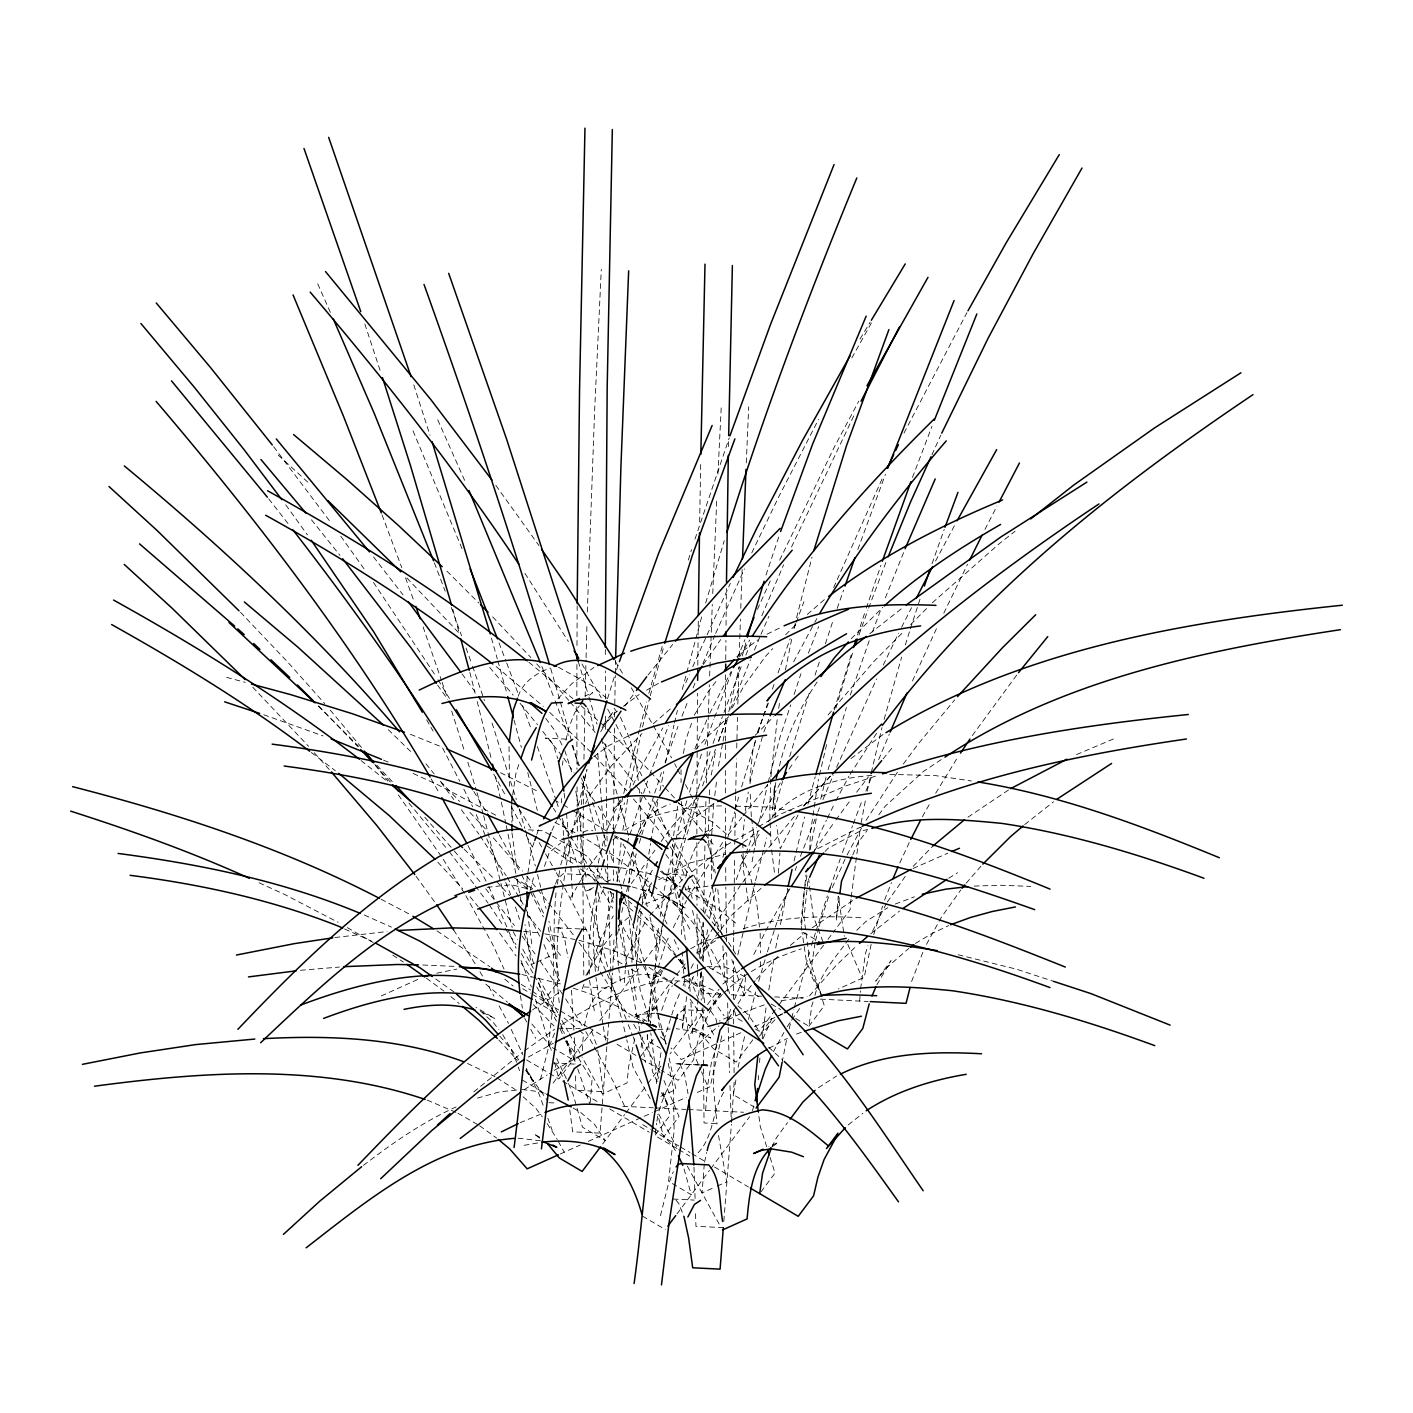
<?xml version="1.0" encoding="UTF-8"?>
<svg xmlns="http://www.w3.org/2000/svg" width="1413" height="1413" viewBox="0 0 1413 1413"><rect width="100%" height="100%" fill="white"/><g stroke="black" fill="none" stroke-linecap="round" stroke-linejoin="round"><path stroke-width="0.75" stroke-dasharray="5 3.75" d="M582.915 882.595L583.816 976.365M582.915 880.405L582.933 865.021M582.933 862.813L583.322 806.24M702.95 1007.61L704.045 1122.964L718.775 1123.688M702.968 998.814L703.073 972.586M576.857 695.761L576.928 662.98M576.981 645.494L577.175 605.912M613.507 839.993L613.454 863.361L609.392 850.767M613.525 829.378L614.443 727.942M696.874 833.953L696.98 794.601M696.98 792.41L697.157 750.745M733.488 999.344L733.559 961.14M708.09 838.527L709.715 787.518M697.157 748.537L697.527 693.377M733.577 950.507L733.683 937.578M733.7 935.424L734.566 857.391M583.339 804.085L583.693 776.196M703.179 961.758L703.568 922.848M725.628 674.796L725.328 761.89M725.752 659.747L725.911 640.389M726.035 625.341L726.406 588.603M697.81 665.187L698.11 637.086M698.128 634.914L698.322 617.622M614.584 717.045L614.708 708.337M583.958 759.152L584.911 707.595M681.472 934.541L682.991 896.884M703.727 912.197L704.946 843.596M728.454 446.614L728.56 440.026M699.647 521.998L700.724 460.885M614.779 703.957L615.326 675.485M615.361 673.294L615.609 660.154M734.742 844.32L735.343 811.486M735.396 809.296L735.643 796.155M735.678 793.965L736.473 758.905M585.141 696.786L586.006 659.924M705.175 832.787L705.935 800.27M736.721 747.936L737.498 717.274M586.077 657.734L586.996 622.868M706.394 782.837L707.33 747.972M737.851 704.151L738.893 666.989M587.296 611.988L594.643 410.229L601.284 269.477M707.401 745.799L708.355 715.243M708.425 713.053L709.326 684.687M739.246 656.127L740.412 619.194M740.765 608.332L742.143 569.563M770.809 779.005L769.732 812.881L771.056 845.663M709.644 675.979L712.293 604.358M655.261 970.448L654.59 987.881L659.164 1025.326L666.124 1043.712M655.349 968.258L656.356 942.1L658.935 924.967M809.72 850.237L810.391 832.805L812.652 817.809M712.735 593.584L716.833 498.083M582.28 1050.654L583.392 1034.122M746.276 462.863L748.696 406.82M509.033 746.594L509.545 786.246M628.626 891.373L628.944 884.785M629.05 882.595L629.809 867.229L632.388 852.021M717.928 474.061L721.319 405.478M647.578 1034.281L647.242 1040.516L660.525 1048.34M648.267 1021.776L652.011 984.084L663.227 923.06M801.613 924.967L804.633 887.364M758.233 1079.832L758.569 1075.487M759.558 1062.435L759.876 1058.09M555.998 892.733L554.249 915.182L554.055 947.823L559.371 980.728M590.228 1102.67L591.994 1080.221L577.599 1056.659M606.813 1046.75L600.048 1133.138L572.671 1131.795L569.792 1109.947M606.972 1044.613L612.571 973.168M612.747 970.996L614.072 936.678M624.316 982.547L625.288 970.307M625.447 968.258L626.242 958.067L621.031 919.863M705.617 1110.388L707.542 1085.89L711.34 1063.088L717.15 1044.702M723.827 1221.221L731.422 1124.306M731.581 1122.134L734.212 1081.157M745.534 977.037L744.103 995.406L731.775 959.551M778.351 873.252L779.958 852.834M859.652 1001.075L860.446 990.884M860.605 988.835L865.374 953.793L867.953 945.615M850.997 899.269L850.043 909.831L833.14 932.439M851.174 897.149L860.393 827.347M617.251 881.836L618.647 866.646M618.841 864.473L621.049 842.89M742.69 838.633L744.439 819.505M745.234 811.009L748.307 792.075M770.88 776.885L777.503 716.762M581.308 804.633L583.251 784.038L586.66 769.767M596.745 880.493L598.476 861.965L604.835 835.454M703.073 922.088L700.565 948.847L700.883 959.197M749.808 781.477L752.511 752.652L755.443 740.43M562.533 765.139L562.957 760.901M648.143 1020.257L651.234 990.107L657.557 969.671M804.174 891.568L800.835 923.872L801.789 930.302M804.386 889.413L807.176 874.665M649.945 1026.597L653.83 990.566L662.644 970.59M807.865 881.253L803.979 917.284L807.83 946.445M548.527 1045.337L554.108 994.787L553.348 952.238L547.626 924.614M668.561 1181.339L674.125 1130.771L673.383 1088.222L667.66 1060.615M804.862 885.262L806.046 874.771M775.772 782.537L772.575 809.72L774.501 785.239L775.189 816.891M641.149 911.42L636.062 972.091L630.375 968.735M642.209 902.872L647.419 862.407M762.225 1038.873L766.411 1004.696M713.671 804.227L710.916 846.97L711.763 881.518M714.748 795.749L716.868 778.828M700.848 973.062L696.008 1019.126L669.992 1053.921M656.321 1083.559L661.037 1052.243M686.683 996.66L682.285 1029.918L684.21 1005.438L690.268 1045.602L700.636 1069.782M839.34 897.75L836.319 920.622L838.245 896.142L844.303 936.289M673.577 835.737L677.639 806.258M584.523 1026.103C586.943 1010.719 592.789 993.021 608.367 986.521C627.566 973.327 652.7 969.194 672.394 983.536M641.096 1047.386L642.562 1037.16M655.173 1133.491L656.621 1123.264M656.921 1121.216L657.787 1115.087M704.275 1164.1L702.049 1192.925L715.331 1186.955M704.557 1162.087L706.694 1152.425M795.731 1018.473L808.907 1026.227L811.821 1005.773L814.33 997.472M622.868 830.261L627.708 798.61M778.722 708.337L779.923 699.93M660.224 916.401L664.41 888.547L678.682 827.894L686.912 800.676M812.97 815.654L813.941 809.225M814.259 807.088L818.445 779.234M512.672 795.06L516.098 772.452L519.525 762.525M633.942 922.83L631.77 937.225L631.929 962.518M683.503 753.394L685.376 741.066L692.229 721.195M702.508 960.54L707.878 928.076M810.161 849.531L817.262 813.764M648.797 854.017L650.51 843.526M650.845 841.424L658.228 799.228M768.813 990.018L774.324 956.442M557.305 884.238L560.325 867.052M560.714 864.897L568.132 840.629M619.954 920.693L613.313 958.685L622.78 964.267M711.322 774.942L715.879 749.137M735.926 1079.903L733.347 1094.686L754.189 1106.962M738.134 1067.239L745.128 1033.857M598.035 971.049L608.508 912.886L613.525 893.811M752.069 861.753L753.235 855.289M753.624 853.134L757.898 829.431M759.452 820.812L767.559 784.498M565.959 867.07C558.824 912.144 553.666 958.332 559.407 1003.848M566.33 864.986L571.664 835.737M572.035 833.652L577.758 808.006M718.458 766.111L722.644 743.15M723.032 741.048L728.331 713.724M629.721 787.906L640.654 735.255M785.381 670.045L791.845 638.376M709.909 917.479L715.896 888.071M861.082 823.002L865.975 797.568M596.339 890.914L591.782 913.946L588.656 947.929L589.38 975.924M749.967 783.703L752.864 769.043L763.232 734.036M659.942 790.697L663.792 771.48M665.505 762.932L674.001 725.028M662.043 926.539L659.112 941.252L643.745 961.811M662.467 924.438L677.428 858.698L694.701 799.14M775.684 948.052L778.687 933.092M780.4 924.561L787.677 888.247M782.078 1062.523L787.094 1037.301M565.959 740.288L568.538 728.507L574.738 712.682L579.365 705.811M685.994 876.29L688.573 864.509L694.772 848.665L699.382 841.812M867.193 791.209L870.85 774.624M871.291 772.54L881.977 727.624M642.544 726.971L649.715 697.828M794.212 628.008L796.102 619.724M796.579 617.658L812.033 557.146M578.253 805.852L587.066 769.59M540.437 1079.673L547.979 1049.629L554.973 1032.179M621.755 912.374L624.14 902.006M626.542 891.638L636.274 853.805M728.825 711.587L739.37 666.583M660.472 1215.657L668.013 1185.631L673.294 1171.748M748.484 1019.338L755.725 991.926M674.496 722.944L677.428 710.368M794.035 861.029L804.598 816.961M617.781 818.922L623.257 795.59M623.751 793.47L639.4 729.691M737.816 954.905L754.984 882.772M819.434 775.048L827.294 741.595M663.916 1040.056L675.008 1004.466L679.83 993.092M815.071 942.93L810.356 974.264L822.384 996.13L806.576 962.465L802.107 932.439M815.548 940.917L818.427 928.73M818.904 926.698L829.042 895.171M716.691 1044.207L714.307 1054.239L713.494 1087.851L717.027 1124.147M704.734 913.928L712.117 887.505M757.386 732.27L768.831 702.031M789.178 1028.788L791.245 1020.257M791.757 1018.137L793.823 1009.606M794.353 1007.487L810.161 949.589M664.092 918.856L683.344 845.681L698.375 798.221M722.961 857.196L726.953 840.982M727.448 838.951L734.636 811.857M820.706 799.069L826.87 773.9M752.528 1110.671L754.03 1104.719M623.31 883.531L632.777 850.573M779.499 765.952C786.546 735.131 800.623 706.094 818.41 680.077M530.158 890.402L533.443 877.826M639.965 727.554L646.659 701.943M648.885 693.412L662.485 645.494M755.531 880.635L766.694 837.944M650.263 695.726L664.092 645.423M616.88 881.094L625.782 847.164M682.32 689.438L686.241 674.602M686.789 672.482L702.067 615.467M768.124 782.378L779.817 737.851L790.715 704.787M807.936 804.244L815.213 776.708M721.813 1035.853L710.156 1086.668L694.225 1093.821M871.132 944.396L864.191 977.354L838.315 988.976M873.764 934.488L882.595 906.175M735.202 809.755L738.61 797.144M884.114 719.358L901.653 657.063M634.773 1038.767L628.679 1066.338L627.054 1082.923L602.397 1093.998L582.015 1056.924M742.249 656.074L746.841 639.259M639.241 843.19L653.989 795.219M758.675 981.311L766.729 953.969M828.036 769.732L846.405 707.436M771.816 818.904L782.519 781.477M705.688 603.033L724.233 540.737M834.182 709.997L852.216 651.676M741.613 786.882L755.725 740.182M598.829 878.356L601.885 868.059M659.041 1110.936C668.702 1077.324 691.469 1047.068 719.023 1025.944M814.948 995.388C819.681 976.012 832.787 960.557 844.479 944.926M689.456 792.287L701.943 752.599M835.878 708.107L852.993 651.587M688.308 560.043L691.522 549.622M789.655 756.538L810.267 689.791M607.502 698.746L615.803 672.023M766.005 575.056L779.888 533.584M658.193 967.622L665.788 943.107L669.55 935.371M813.499 854.247L819.805 833.811L826.393 820.264M758.233 732.164L762.755 718.034M905.344 644.911L909.742 630.887M910.378 628.873L920.923 596.357M695.355 797.091L710.191 751.681M857.514 634.985L865.621 610.169M811.468 945.456L815.389 933.075M816.043 931.008L827.347 895.93M654.661 793.152L661.461 772.628M767.383 951.903L774.677 929.136M775.348 927.069L788.684 888.53M627.142 843.031L647.56 781.018M794.106 694.454L800.906 673.771M694.984 539.165L729.249 437.871M815.018 675.167L819.84 660.542M825.369 643.833L832.964 620.837M726.529 1021.581L730.574 1009.359M763.444 715.967L767.577 703.603M772.399 689.173L774.465 682.991M702.544 785.946L715.455 749.332M866.31 608.138L880.917 565.324M850.308 695.055L869.472 640.036M534.079 842.431L531.341 850.379L526.978 879.151L527.049 889.695M536.816 834.482L540.261 824.538M616.527 669.939L619.389 661.62M639.559 898.509L645.052 882.613L654.007 867.458M713.07 743.415L722.414 716.55M830.226 887.682L840.293 858.751M544.447 866.381L549.286 852.534L560.643 843.049M661.69 1010.313L669.32 988.517L672.57 985.815M837.15 608.42L843.579 590.139M857.832 549.48L885.403 474.362M570.923 832.699L580.284 813.199M718.669 741.224L727.041 717.451M778.015 672.959L790.185 638.694M932.05 563.646L944.22 529.398M911.597 981.505L922.901 952.132M665.046 762.578L678.01 726.388M795.166 870.426L796.614 866.399M518.218 696.326C522.969 681.773 536.498 673.03 550.24 668.013M638.252 832.328C643.003 817.774 656.533 809.031 670.274 804.015M704.91 744.315L713.848 719.464M714.589 717.398L731.651 672.182M858.945 635.02L867.882 610.169M868.624 608.085L886.499 560.837M912.462 477.453L931.997 426.32M718.422 741.26L727.43 717.115M872.439 631.964L881.465 607.82M582.262 988.87L584.47 982.865M587.419 974.864L600.719 938.815L613.295 915.889M736.279 879.575L745.146 855.536M745.887 853.54L754.754 829.519M794 628.414L795.519 624.299M796.296 622.232L803.926 601.655M694.86 748.784L708.743 715.331M555.486 884.096L557.605 878.48L563.363 873.729L590.74 875.071L595.827 882.524M723.968 712.435L741.86 665.028M842.448 852.551L852.569 825.757M853.346 823.708L861.895 801.03M649.609 774.819L668.561 725.593M808.377 653.195L818.657 626.542M614.514 829.148L624.687 802.849M763.85 731.969L769.326 717.822M681.984 716.267L688.325 700.089M693.094 687.954L695.461 681.878M730.556 709.167L750.391 659.747M885.368 597.858L905.238 548.491M800.429 856.313L817.085 813.835M817.88 811.804L819.469 807.759M734.389 999.662L744.863 974.264M884.609 900.063L891.479 882.595M745.852 655.173L752.246 639.383M761.819 615.715L783.614 564.811M865.886 791.174L872.263 775.384C833.741 778.192 793.188 790.556 768.301 821.765M878.656 759.611L889.342 734.071M639.4 834.306L659.429 796.261M737.445 657.981L744.898 639.736M607.325 829.431L614.796 811.345L621.561 800.517M754.471 649.98L760.159 636.274M702.862 663.686L714.854 635.373M715.72 633.342L744.386 568.891M683.062 985.497L686.276 977.902M822.896 799.67L833.175 775.401M836.602 767.312L876.59 678.911M832.257 887.576L846.087 856.914M688.361 988.411L693.553 976.295M701.325 958.12L703.921 952.079L731.351 915.359L763.091 886.516M852.763 854.883L857.956 842.766L867.105 830.526M685.747 682.797L689.244 674.76M692.741 666.706L730.38 583.251M833.67 587.561L882.542 477.859M760.971 634.331L768.884 616.298M640.354 908.647L638.605 912.639L634.72 948.671L640.213 990.336L650.492 1022.853M641.237 906.651L651.799 882.666L639.012 899.781M763.038 1038.643L771.834 1018.667L759.046 1035.782M757.403 609.374L770.756 579.86M779.676 560.184L834.147 447.409L858.786 401.151M931.926 454.809L940.828 435.133M899.798 862.972L909.831 841.318M791.527 546.972L855.254 412.773M912.462 680.96L937.208 627.036M773.37 1051.731L783.897 1032.532M926.504 944.361L941.217 917.496L960.769 889.978M872.475 931.308L886.198 903.79M633.095 784.974L643.392 763.144L662.821 727.889M793.682 661.779L813.782 624.157M551.918 830.508L556.581 820.741M709.679 713.388L731.298 671.334M943.796 613.224L967.534 564.246M904.02 433.032L966.934 312.679M751.769 552.854L778.563 497.182L818.604 419.29M883.284 664.993L898.597 633.183M673.312 927.635L686.488 900.54M687.424 898.615L723.138 841.636M827.347 818.321L834.871 802.849M835.807 800.906L848.983 776.179M723.739 1092.32C711.446 1112.261 714.219 1138.383 695.991 1154.845M876.89 984.826L891.055 960.61L875.707 981.152L887.205 967.287L908.789 948.423M648.178 1018.473L656.515 1001.587L675.22 976.312M771.922 1146.967L776.549 1137.589L787.571 1122.576M984.949 529.416L996.977 506.031M691.063 968.17L694.048 962.306M698.04 954.464L713.106 927.776M901.582 627.301L911.526 607.731M847.094 854.953L861.594 827.912M753.853 954.411L768.354 926.027L790.415 887.929M626.242 958.067L647.03 918.662M798.098 814.983L780.276 848.754L776.549 825.386M935.565 561.032L955.011 524.629M585.459 803.502L589.61 795.766L611.564 765.599L641.997 733.577M732.234 707.772L743.644 686.453L765.599 656.286L772.752 648.602M756.856 825.687L780.947 781.76M814.806 622.303L816.855 618.594M851.845 357.895L872.333 321.316M922.389 816.732L930.566 802.266M935.689 793.241L956.972 758.392M739.758 656.568L749.72 640.036M570.693 897.608L576.999 886.71M578.058 884.891L587.525 868.553M585.936 975.518L602.75 946.48L612.995 932.792M739.97 866.222L746.276 855.324M747.318 853.505L760.618 832.045M690.727 1033.592L704.398 1009.995M714.219 925.904L740.288 885.58M866.028 820.37L898.191 771.039M694.278 715.243L707.719 692.494L717.945 678.805M641.396 1024.178L650.987 1011.62L658.264 1006.427L633.589 1017.501L641.767 1014.251L654.837 1013.192M860.022 339.032L870.196 322.129M600.684 731.616L613.101 711.763L602.874 725.452M728.772 1018.508L742.337 996.871L755.213 980.64M887.329 901.989L905.38 876.201M850.149 774.359L877.173 732.323M720.701 993.675L712.046 1007.133L704.08 1023.489L697.916 1041.045L693.553 1059.803L678.205 1080.344L661.673 1070.595M814.718 850.131L834.535 821.801M972.303 735.555L1017.183 674.407M787.182 1026.792L790.715 1021.617M791.881 1019.886L801.312 1006.074M703.303 664.463L720.701 639.559M631.293 883.584L646.218 862.513M647.454 860.764L654.926 850.237M661.143 841.459L669.833 829.184L696.786 797.674M789.055 769.008L794.035 761.996M795.272 760.229L798.999 754.966M835.825 820.017L850.043 800.729M742.867 882.083L767.577 849.036M903.349 764.027L917.532 744.792L954.711 699.824M603.563 889.431C589.15 914.97 593.425 947.046 595.756 975.341M727.13 1020.663L730.68 1015.929L719.288 1021.034M624.864 705.97L635.144 692.211M648.019 675.025L672.641 644.522M620.66 799.952L612.995 810.232L621.543 800.659M588.797 866.84L602.874 848.03L606.23 845.292M553.066 1083.1L593.301 1029.282M599.783 1020.628L638.623 968.664M549.374 1073.35L558.859 1078.949L574.208 1058.425L566.684 1040.427M660.648 969.141L651.693 981.134L662.132 970.148M676.491 974.599L685.923 963.136M639.647 1057.613L653.724 1038.802M725.681 952.539L712.894 969.654L698.411 916.542M602.644 1144.018L624.652 1114.592M625.941 1112.861L646.677 1085.131M647.966 1083.382L660.931 1066.056M707.542 1004.555L719.058 989.153M707.719 1010.825L720.506 993.71M878.851 814.789L885.386 806.046L923.466 771.427L941.341 759.54M752.846 1039.844L736.191 1062.117L713.441 1048.711L701.908 1034.828L688.043 1024.619L710.792 1038.025L694.648 1031.49L676.297 1028.699M755.46 1029.035L759.24 1031.278L777.38 1007.01M778.687 1005.279L824.026 944.626L813.199 916.013L808.625 878.586M827.93 939.398L831.833 934.187M845.769 943.23L850.873 936.377M808.907 1026.227L824.274 1005.703L809.472 958.95L808.095 948.529M677.004 1213.873L709.45 1170.476M710.739 1168.745L749.614 1116.747M760.953 1191.901L775.031 1173.073L769.891 1156.823M856.596 792.216L868.394 776.885M728.384 834.641L741.896 817.438M743.256 815.725L767.577 784.78M756.503 979.015L778.934 955.259M809.437 995.882L835.878 965.733L856.243 946.18M966.174 883.196L981.452 865.639M768.937 847.358L795.007 815.601M883.054 758.958L893.705 745.923M707.719 1011.001L722.361 994.469M828.124 714.89L873.534 661.832L902.942 632.3M803.502 805.887L830.897 775.666M649.892 915.412L683.291 878.586M803.926 806.116L831.056 775.207M695.814 749.596L705.599 738.504L728.737 716.674M851.244 638.694L882.772 607.36M602.026 727.518L614.849 713.176L621.72 707.666M557.923 698.817L571.682 683.751L593.937 667.431M736.827 656.886L740.96 652.364L758.075 639.824M677.957 834.818L691.716 819.752L713.971 803.432M785.628 634.773L797.639 622.868M636.451 903.207L649.874 889.095M825.104 851.438L828.089 848.312L859.334 831.533L867.688 829.466M759.47 1036.065L775.861 1018.826M913.098 866.452L932.969 845.945M755.107 735.396L773.67 716.727M910.679 624.528L927.705 607.431M856.72 930.302L865.816 921.576L887.735 907.711M723.827 993.074C745.252 971.879 772.929 958.226 801.295 948.847M848.277 1124.872L862.884 1113.285M932.35 602.768L999.521 543.475L1015.117 531.2M653.301 723.739L671.087 708.284M807.335 614.443L825.121 598.971M790.397 945.332L805.304 932.863M870.638 933.887L899.516 911.102M1024.672 824.591L1053.55 801.807M473.814 1091.86L522.686 1052.155M674.195 984.455L680.677 979.05M680.518 1012.097L683.397 1009.73L704.451 1010.754M589.468 695.249L592.771 692.547L585.194 695.955M709.485 831.25L712.806 828.53L705.211 831.939M612.942 839.852L617.976 835.772M624.687 830.314C653.866 811.433 690.445 805.746 724.816 805.887M618.099 925.939L631.523 915.041M722.908 984.013L739.688 970.395M623.433 706.288L639.135 694.507M743.468 842.289L759.17 830.508M869.754 633.695L902.695 607.784M691.84 871.874L724.286 846.387L731.934 841.989M850.997 758.534L884.061 733.771M363.406 1165.407C392.372 1143.135 422.699 1122.01 456.116 1106.944M524.435 1050.848L554.797 1029.212M812.21 927.758L856.578 897.962M967.976 817.173L1008.811 789.796M593.76 756.662L609.18 745.358L628.131 736.085M772.469 1146.579L778.298 1142.41L768.796 1146.685M696.556 952.963L716.585 940.016M818.392 1087.727L836.602 1076M562.162 1024.354C607.378 995.812 670.398 960.381 721.495 995.37M532.595 1009.853L559.513 992.332M524.311 1089.617L547.131 1074.904M948.724 878.232L957.555 872.739M915.447 943.407L932.156 933.428L948.688 925.639M768.849 1048.269L787.306 1038.396M646.536 690.233L659.465 682.762M733.842 840.894L756.75 827.7M758.657 826.605L779.658 814.524L845.186 786.123L878.391 775.225M554.143 1070.383L576.681 1057.842M528.356 1057.048L553.366 1043.271M658.811 879.698L690.056 862.919L725.593 854.141M690.586 948.741L705.299 940.846L717.839 937.755M778.846 1015.682L782.519 1013.722M817.703 848.648L860.111 827.276M381.28 995.935L419.184 978.803M520.072 1122.699L543.051 1113.285M766.994 634.19L782.166 626.771M895.259 904.055L914.441 896.796M728.048 1019.762L741.224 1013.368M743.097 1012.45L768.16 1003.513M912.992 868.5L947.805 853.187M583.127 832.328L586.925 830.614L592.983 830.72M593.566 887.594L585.989 891.002L593.672 888.883M606.848 881.624L610.646 879.928M535.032 962.889L531.253 964.584L525.018 924.561M536.94 962.041L555.91 953.51L548.933 921.241M716.32 1043.765L681.207 1059.538L671.034 1047.934M720.277 1041.982L742.302 1032.108M754.312 1026.703L782.343 1014.11M660.772 1096.329L675.944 1089.511L668.967 1057.242M560.343 1153.944L580.248 1145.007M588.267 1141.404L652.329 1112.632M654.343 1111.731L686.276 1097.389M717.221 1186.108L726.706 1181.833L718.405 1134.833M1076.565 754.577L1113.497 738.946M644.964 904.143L677.392 891.515M796.49 1034.086L802.496 1031.896M743.238 928.818C781.177 916.101 821.96 915.624 861.541 917.779M436.776 973.186L456.788 969.106M477.435 1098.113L499.972 1091.772L518.006 1089.935M558.241 1028.258L580.301 1028.487M781.106 1000.757L807.088 996.713M524.046 1145.325L541.85 1142.252M334.863 937.525L387.056 931.556M685.8 889.307L709.697 885.933M487.202 887.329L511.276 884.697L532.242 889.89M300.492 970.289L339.385 967.057M657.857 1029.529L670.151 1028.982M518.165 1138.189L540.631 1140.803M974.158 886.092L1000.298 885.245L1030.801 886.393M706.959 966.616L725.099 966.898L746.205 977.337M422.77 964.991L454.951 966.404M889.748 774.395L935.194 775.56L971.42 780.983M735.625 806.169L765.917 806.947L791.492 810.779M566.33 739.14L545.277 738.098L549.392 739.352L553.278 744.898L557.87 758.728M680.289 838.351L686.612 838.668M686.365 875.142L665.311 874.099L669.426 875.354C682.603 895.136 681.967 920.675 685.941 943.372M580.125 928.942L554.85 927.705L560.113 928.076L564.758 939.468L567.973 957.678M581.185 929.118L587.49 929.418L583.975 929.171M584.011 986.963L611.387 988.305L608.191 891.585M720.294 994.24L702.968 993.374L692.193 977.761M731.122 994.77L761.536 996.253M774.624 996.907L802.973 998.302M820.405 999.15L868.094 1001.499M700.141 1064.943L674.884 1063.706L699.099 1064.996M553.137 1063.053L574.19 1064.095M548.951 1102.688L557.605 1103.111M622.78 1106.308L653.301 1107.81M655.473 1107.916L685.994 1109.417M688.184 1109.523L743.574 1112.243M673.153 1199.054L694.225 1200.096M723.332 1227.632L695.938 1226.29L695.479 1210.923M528.515 829.802L542.892 830.809L550.381 834.995M523.534 931.379L540.508 933.022M522.015 1089.511L541.391 1091.966L545.082 1093.556M632.159 886.852L663.527 896.036L686.047 908.418L663.298 895.012C696.485 918.468 718.122 955.011 729.55 993.48M544.8 933.834L574.791 939.468M621.137 867.741L648.125 873.252L672.906 882.471L680.412 886.763M521.909 974.511L536.445 977.92M538.512 978.397L561.208 984.119M958.155 954.764L1016.371 969.141L1053.603 981.364M226.592 677.357L245.226 682.373M579.065 940.263L613.489 950.578L641.573 963.012M263.772 714.766L323.047 735.908M573.183 988.129L589.168 993.48L617.658 1006.568L640.778 1020.875M427.15 1100.109L456.028 1112.384M679.459 1019.197L683.344 1020.716M364.289 915.023L391.401 927.122M410.441 734.318L440.891 746.612M383.506 760.159L389.529 762.631M467.473 1063.441L495.027 1076.671M344.613 928.977L371.778 941.358M413.144 773.476L438.719 785.204L497.659 816.202M259.109 882.772L284.684 894.5L338.078 922.318M457.936 1113.25L477.859 1124.677M500.591 772.752L538.83 791.881M558.453 667.272L592.259 685.906L607.82 699.241M678.487 803.273L712.293 821.907L727.854 835.242M554.938 822.49L577.599 834.023M614.655 835.648L618.488 837.538M482.54 1012.432L494.974 1018.596L476.022 1007.416M553.861 799.793L561.367 803.767M381.033 899.198L409.222 914.052M552.253 836.054L588.108 856.79L595.438 867.37M548.403 843.844L580.831 863.308M687.937 891.055L718.193 908.771L738.451 925.321M535.774 1001.446L560.36 1015.841M347.333 927.635L373.244 942.524M803.167 932.333L822.136 943.495M709.096 967.41L761.854 998.496M771.268 1004.042L780.665 1009.589M513.678 877.508L532.648 888.689M685.393 979.368L708.143 992.774L724.004 1015.717M742.178 1021.228L736.491 1017.872L734.177 1009.73M646.977 1021.334L633.713 1013.51L643.374 1021.369M521.185 984.402L530.67 989.983M522.739 988.729L530.334 993.198M532.242 994.31L558.683 1009.906M560.572 1011.019L586.925 1026.545M588.815 1027.657L609.515 1039.862M617.057 1044.295L635.885 1055.405M641.484 1058.708L659.836 1069.517M552.306 1047.581L571.276 1058.743L566.754 1039.685M642.774 1124.713L650.369 1129.199M652.258 1130.312L678.717 1145.908M680.607 1147.02L690.021 1152.566M691.893 1153.662L706.959 1162.546M714.483 1166.979L748.378 1186.955M526.59 1059.927L547.467 1072.237M562.621 1081.175L598.406 1102.246M609.692 1108.905L649.238 1132.202M676.915 1148.522L654.89 1135.54L670.239 1114.998L662.52 1090.606M678.752 1149.599L689.774 1156.099M573.148 1108.022L580.743 1112.49L594.449 1124.253L605.206 1140.591L582.456 1127.168L573.183 1094.651L568.397 1083.206M522.51 1080.133L545.259 1093.538M672.341 1183.564L691.31 1194.744L683.609 1167.456M539.695 1137.271L534.008 1133.915L540.949 1139.037M642.544 1216.134L665.293 1229.54M579.418 835.101L612.218 854.724L651.711 884.202M563.257 804.756L570.658 809.243M572.512 810.373L605.859 830.614M437.006 930.92L489.852 966.722M479.625 1125.772L496.687 1138.083M649.062 967.375L672.376 983.077M496.846 1077.836L515.127 1089.441M546.796 845.857L573.36 863.696M392.761 955.17L403.394 962.059M614.496 836.708L617.958 839.145M480.296 1010.896L493.685 1022.994L498.824 1029.635M608.809 883.231L589.115 869.225M435.734 978.979L454.774 992.544M532.33 991.184L542.327 998.337L552.253 1009.43L556.333 1016.336M654.025 1128.369L662.361 1134.339L672.288 1145.431L676.35 1152.319M485.878 984.155L507.461 1002.17M580.407 868.889L601.585 884.467M426.373 978.185L444.035 991.184M311.319 752.493L335.323 770.721M528.939 662.255L572.936 698.693M361.092 760.565L386.985 781.159M516.911 880.14L529.804 890.614M564.158 1018.067L577.67 1029.106M579.348 1030.483L584.417 1034.634M660.472 871.22L680.042 887.982M504.794 979.138L513.096 986.044M660.507 1036.93L663.774 1039.65M496.21 666.618L543.316 706.341M609.868 891.462L614.832 895.665M623.098 902.66L633.024 911.067M450.871 996.571L459.137 1003.566M737.816 1005.809L748.484 1014.958L759.24 1031.278M581.185 705.899L597.664 720.312M653.354 885.651L677.763 907.27L689.791 929.153M628.043 900.399L637.652 908.983M768.654 1047.263L782.749 1060.086M523.181 1096.771L536.057 1108.516L542.274 1116.906M278.237 455.11L308.67 482.946M388.239 729.638L411.395 752.228M549.639 712.311L593.301 754.471M318.225 705.899L359.061 746.806M600.967 723.191L605.647 727.73M607.201 729.249L643.145 764.044L663.686 786.282M464.118 849.142L494.974 879.698M637.599 915.571L660.472 938.144L676.951 957.537M498.807 1039.933L517.423 1060.386M446.897 571.117L478.936 603.139M440.379 781.177L459.614 801.454M318.808 706.341L357.754 746.506M700.83 908.771L705.281 913.24M533.443 1004.714L553.949 1025.909M406.803 577.899L459.773 633.836M240.528 612.324L287.651 662.008L324.672 703.603M252.768 687.213L308.582 746.329M661.743 870.885L678.399 888.141M376.865 765.281L393.008 782.431M492.66 616.845L530.899 657.557M469.893 812.404L486.072 829.625M375.399 765.298L391.472 783.173M594.767 756.043L626.789 790.697M437.8 862.213L462.74 888.865M665.152 787.853L675.414 798.981M676.88 800.553L703.056 831.957M496.44 881.288L509.651 895.577M489.675 667.413L513.184 695.108M424.765 817.209L452.99 849.39M314.287 752.74L329.953 770.332M639.259 910.414L665.488 940.016L677.675 957.802M499.796 1036.171L511.453 1049.329L518.765 1059.997M536.763 663.898L568.768 700.406M570.234 702.067L595.173 732.393M493.349 837.927L522.439 871.097M408.922 803.079L448.009 850.149M678.328 959.162L683.821 965.627M525.654 1070.083L547.749 1100.957M531.871 1023.983L546.531 1041.416L551.052 1048.994M520.037 703.285L537.541 724.745M311.443 519.772L339.95 555.362M454.35 851.015L481.762 883.761M330.218 710.121L361.746 747.777M676.05 1200.238L678.823 1203.558L683.98 1216.575M556.016 1064.236L558.789 1067.557L563.328 1078.684M704.433 833.635L715.314 846.952M527.243 914.635L540.861 931.273M546.301 937.932L561.279 956.248M603.404 742.532L634.49 783.526M633.483 798.946L657.61 828.583L668.879 844.815M526.731 876.113L536.322 887.947M537.699 889.625L547.308 901.459M548.686 903.154L573.784 935.477M425.914 763.779L434.144 773.918M449.369 851.827L474.079 884.255M470.07 896.707L478.106 906.598M499.548 932.951L516.098 955.93M373.527 556.952L403.041 594.891M268.717 498.877L288.87 524.612M706.624 914.918L728.296 941.923L737.162 956.424M566.136 1041.098L576.486 1054.857M542.769 731.422L562.392 756.485M485.701 888.777L514.456 925.55M374.816 764.486L387.886 781.195M273.627 446.702L330.43 522.051M285.726 504.83L307.416 534.873M665.788 854.441L674.584 866.169L682.921 882.825M545.754 718.44L554.55 730.185L562.904 746.823M635.762 785.239L642.138 793.806M578.871 942.33L598.971 970.183M440.997 782.36L453.75 799.493M461.397 809.773L478.936 834.2M475.351 885.969L488.103 903.101M690.092 999.203L710.244 1028.311M547.237 1123.618L557.217 1139.426M495.839 485.366L539.042 545.665M462.069 673.93L474.98 691.611M340.763 536.181L364.819 569.898M563.699 758.163L573.996 772.363M581.714 783.014L596.887 804.403M522.174 936.183L535.05 953.934M540.19 961.034L564.458 997.03M398.289 794.865L442.022 857.426M416.093 876.343L435.398 902.96M437.588 685.128L447.744 699.4M614.125 708.178L616.651 711.763M670.133 846.617L690.798 877.65M521.114 963.136L531.129 977.566M596.657 869.136L603.969 879.716M373.474 582.403L435.716 675.926M678.894 959.586L684.987 968.47M526.078 1070.665L533.39 1081.334L526.378 1068.564M710.774 1011.072L715.843 1018.526L717.15 1024.39M643.357 795.607L670.027 835.26M600.172 972.003L629.421 1017.13M480.155 836.001L506.154 875.707M489.322 904.903L503.876 926.539M505.077 928.341L515.992 944.573M524.912 573.325L568.362 641.449M598.088 806.205L616.103 833.264M565.659 998.85L584.752 1029.847M443.223 859.245L464.718 893.846M453.661 929.948L475.563 964.461M553.401 808.324L555.751 811.927M519.119 808.837L532.754 831.303M615.291 661.478L623.31 674.637M631.311 687.795L652.258 723.721M558.047 815.69L569.492 834.5M570.64 836.372L597.664 881.606M438.012 679.688L449.458 698.499M473.85 791.474L486.443 812.157M622.992 844.162L652.117 894.623M585.847 1031.667L613.26 1081.475L625.871 1109.011M465.831 895.683L493.225 945.474L504.035 969.088M479.961 971.773L483.264 977.266M671.104 837.079L692.67 873.305M633.731 1024.372L636.963 1029.812M638.04 1031.631L660.083 1072.926M507.232 877.508L523.411 904.691M521.379 953.616L533.249 973.557M534.326 975.359L556.245 1016.742M556.687 1058.461L567.602 1081.298M502.675 1034.616L510.482 1048.04L517.105 1063.212M691.893 879.54L710.474 911.756L719.641 931.662M536.763 986.945L556.439 1021.069M581.979 663.933L601.267 697.792M607.678 709.079L614.938 722.538M539.165 842.59L544.535 852.004M545.595 853.876L555.238 870.814M556.298 872.686C582.968 921.152 607.537 970.908 627.425 1022.57M426.638 719.765L433.067 731.051M431.159 778.881L439.726 793.929M653.336 725.611L671.546 757.863M598.741 883.514L612.659 908.17M619.088 919.563L652.117 982.583M493.702 774.077L506.313 796.879M499.301 834.924L520.567 872.898M680.412 959.268L685.429 968.382M711.251 1030.13L715.261 1037.425M661.337 1092.673L668.349 1105.443L662.768 1093.556M650.21 1098.66L633.201 1067.716L626.754 1039.809M658.688 1114.045L676.65 1146.755M687.23 1165.99L720.383 1226.29M513.184 931.732L517.423 939.451M522.739 949.13L533.355 968.435M538.653 978.061L557.693 1012.679M561.915 1020.38L568.256 1031.914M569.315 1033.839L579.895 1053.074M524.735 1018.402L526.749 1022.041M530.758 1029.335L535.757 1038.449M558.223 1141.262L564.229 1152.196M653.159 896.566L667.007 923.925M488.757 986.415L493.949 996.147M499.125 1005.879L508.468 1023.401M533.019 893.228L544.252 914.388M674.602 763.585L676.58 767.418M677.569 769.326L681.525 776.973M685.499 784.621L689.456 792.269M690.445 794.177L701.343 815.213M511.276 806.452L522.174 827.47M526.131 835.118L532.083 846.599M521.556 874.806L529.486 890.102M530.476 892.009L543.351 916.878M615.944 724.498L644.611 781.265M442.64 748.06L459.808 781.318M463.853 789.143L472.631 806.77M467.986 845.539L487.856 884.697M680.289 959.674L685.181 969.212M690.074 978.75L698.146 998.673M526.254 1068.987L538.971 1093.768L544.111 1107.986M693.765 875.124L713.194 913.151L722.396 935.123M525.459 908.4L540.049 936.925M591.658 1031.419L596.922 1046.062M657.186 1081.687L652.541 1071.778L647.119 1035.323M645.511 783.244L650.033 793.046M653.636 800.906L669.303 836.796M476.234 814.612L504.936 880.458M560.113 1029.017L564.688 1038.979M565.606 1040.975L575.692 1062.876M488.774 886.658L494.179 898.438M497.8 906.281L516.081 948.158M674.213 939.663L678.717 949.501M511.17 1029.3L522.881 1054.875M437.73 419.802L465.584 482.54M317.695 283.801L330.748 313.227M741.26 854.989L750.073 875.477L756.644 902.218L759.452 927.016M620.431 717.133L630.039 739.494L636.627 766.217L638.252 780.683M847.765 944.343L861.577 976.595M701.502 1071.796L707.542 1085.89M413.055 430.877L462.987 550.964M663.969 1080.521L678.999 1116.5L663.651 1137.023L657.716 1114.557M543.934 944.52L558.983 980.498L543.616 1001.04L537.682 978.573M560.837 1026.439L563.345 1032.444M680.148 1064.077L684.775 1075.47L688.007 1093.68M672.57 844.974L685.393 877.685M628.237 1024.619L632.335 1034.846M633.148 1036.877L634.79 1040.975M505.766 882.489L510.658 894.765M520.991 960.416L531.359 986.998M541.903 666.494L554.373 698.817M560.396 1023.224L564.37 1033.521M499.019 642.897L505.96 661.037M506.737 663.05L518.818 695.532M382.075 514.968L401.787 567.673M707.542 843.985L711.304 853.841L715.349 873.11M587.508 707.984L591.288 717.857L594.714 733.029M555.15 700.848L568.309 735.272M434.356 562.833L445.183 591.182M522.563 705.705L530.811 728.101M405.531 577.846L414.398 602.327M572 745.41L579.401 765.722M583.11 775.861L591.87 800.2M451.242 607.396L461.592 635.815M466.043 647.984L471.854 664.198M701.837 1008.829L706.235 1021.016M547.802 1118.142L552.2 1130.312M537.329 746.523L555.892 799.793M423.088 626.895L441.404 680.218M592.577 802.213L606.583 842.66M472.543 666.23L484.447 700.601M577.74 1068.846L590.069 1104.701M556.598 801.842L558.665 808.006M562.127 818.268L568.379 836.743M442.11 682.267L447.656 698.693M688.131 885.863L692.246 898.138M515.445 907.022L519.56 919.298M524.347 933.604L533.902 964.284M535.474 999.256L551.3 1050.371M364.837 324.019L381.121 373.456M684.775 886.516L686.082 890.49M616.174 871.556L619.565 881.959M620.236 884.026L622.268 890.278M624.988 898.597L644.328 962.288M564.758 750.533L572.53 774.395M492.06 723.085L516.328 799.546M413.779 384.884L430.011 435.292M569.686 840.841L578.217 867.476M578.871 869.525L599.518 936.872L622.709 1022.782M451.63 710.986L464.753 751.981M518.306 1066.974L519.507 1070.736M766.658 1146.65L760.229 1126.338L758.322 1111.748M658.652 1078.419L655.438 1068.263L650.775 1032.85M578.288 661.478L588.356 694.931M519.436 809.79L524.877 828.389M550.734 668.614L571.611 741.136M467.827 762.172L476.428 790.697M477.046 792.728L483.052 813.535M588.974 697.015L597.028 724.145M601.373 738.769L617.322 794.83M617.923 796.897L629.474 838.916M491.424 638.075L497.305 658.829M497.888 660.895L507.161 694.437M483.635 815.637L512.177 927.44M644.911 964.373L666.053 1044.384M525.459 830.473L535.35 865.975M589.345 806.558L581.591 777.927M589.892 808.607L596.233 833.458M452.778 609.268L459.596 634.561M469.84 672.482L475.157 693.306M632.883 851.65L647.278 906.598M572.795 745.269L578.306 765.669M513.996 719.906L521.397 747.477M554.55 1062.611L558.859 1078.949M649.927 917.108L657.875 948.635M527.773 772.699L537.311 810.532M596.745 835.525L602.503 858.345M605.117 868.73L608.173 881.235M477.241 701.607L491.565 759.982M537.523 874.435L540.702 887.17M541.25 889.289L546.019 908.4M610.61 891.78L613.065 902.306M618.435 925.48L627.619 968.029M623.787 1026.933L626.259 1037.672M495.468 776.832L500.838 800.005M597.982 892.31L600.154 902.077M628.061 970.166L638.623 1024.001M501.332 802.125L505.801 823.496M506.243 825.634L507.585 832.045M508.044 834.182L516.593 877.173M692.564 910.378L697.916 937.684L699.983 959.604M575.833 791.192L578.306 806.081M597.699 1050.089L603.298 1091.648L575.921 1090.306L575.444 1074.94M639.029 1026.174L645.388 1062.664M516.999 879.328L521.786 905.344M602.909 1024.478L595.95 977.478M603.28 1026.615L605.93 1041.575M708.425 840.576L713.406 871.432M677.763 907.27L672.765 875.777L672.712 844.179M520.39 995.582L522.404 1008.175M748.307 901.441L743.538 870.938L743.026 851.544M589.504 980.233L594.29 1010.754M681.207 801.454L685.994 835.737M631.982 968.823L636.768 1003.124M527.473 912.904L531.959 945.05M511.948 832.84L516.734 867.123M751.31 816.661L750.109 791.828M751.592 818.728L755.319 845.681M704.645 1002.7L701.254 971.614M601.284 954.994L596.71 921.824L595.774 890.773M586.042 877.067L581.344 839.764M712.594 888.035L715.702 911.915M771.586 849.884L774.819 875.159M618.364 965.503L616.227 935.3M618.629 967.605L620.784 984.455M564.123 793.117L564.9 799.228M639.188 788.949L639.647 793.082M717.822 889.466L722.043 934.77M597.787 753.465L604.799 845.274M633.218 959.71L629.65 924.438L628.608 895.771M511.506 807.123L513.184 823.708M683.804 973.663L682.32 952.026M684.016 975.782L685.093 986.451M563.557 835.542L562.392 818.215M563.769 837.662L566.33 863.237M571.47 990.213L573.943 1031.172M578.5 808.271L580.778 832.363M566.56 813.482L570.728 864.173M689.173 978.414L690.127 991.467M693.977 1167.173L695.143 1199.955M722.891 945.721L724.834 981.276M690.904 1002.347L692.812 1036.718M570.887 866.363L571.717 881.394M571.823 883.549L572.777 900.735M561.438 798.539L561.65 802.902M729.973 1085.537L731.333 1122.152M574.314 1037.619L575.109 1063.971M580.531 812.864L581.096 831.48M728.172 1025.432L727.624 1001.923M728.225 1027.569L729.497 1072.626M742.814 842.943L742.973 849.39M727.412 991.255L726.671 952.733M606.954 833.917L606.46 803.573M606.989 836.054L607.131 842.448M607.378 855.254L607.89 880.847M734.106 1072.661L733.647 1029.83M726.529 941.765L725.84 887.028M700.866 972.603L701.219 1000.192M606.442 801.383L605.753 742.355M580.814 834.5L581.202 864.191M760.159 933.216L760.388 952.963M760.494 961.741L760.565 968.311M640.124 797.215L640.531 832.328M725.505 839.287L725.381 806.947M725.523 841.459L725.611 854.476M725.699 867.494L725.823 884.856M605.453 698.958L605.365 670.963M605.559 716.303L605.665 729.338M733.541 1010.242L733.63 1027.657M697.015 913.981L697.28 953.563M697.351 964.549L697.386 968.947M697.404 971.137L697.457 979.933M681.013 769.838L681.084 782.484M613.489 869.878L613.542 880.776M613.613 893.846L613.648 898.191M577.034 786.794L577.175 806.576M577.193 808.766L577.352 832.946M577.369 835.136L577.422 843.932M511.753 803.343L511.877 822.295M696.856 842.66L696.98 905.309M576.84 706.659L576.946 769.308M725.328 770.474L725.364 794.071M605.329 649.503L605.329 658.087"/><path stroke-width="1.5" d="M576.946 658.599L576.963 654.237M577.193 603.704L579.542 390.359L584.964 128.141M725.664 670.504L725.717 664.057M725.946 636.097L725.982 631.788M697.651 680.324L697.775 669.515M698.34 615.467L699.488 532.878M726.476 582.085L728.313 455.375M700.83 454.332L704.999 264.143M615.644 657.963L620.872 467.986L628.661 270.819M728.666 435.61L732.376 265.485M612.341 129.501L607.184 387.374L605.329 647.348M616.722 890.42L616.227 935.3M742.514 558.806L745.993 469.328M509.245 742.196L513.484 709.52L517.547 698.216M756.591 1101.557L757.58 1088.522M619.353 908.824L618.541 919.033L621.738 891.833M619.83 902.695L620.148 898.615M723.332 1227.632L720.082 1269.139L692.688 1267.779L688.626 1238.018L683.98 1216.575M757.951 1054.999L754.754 1084.672L758.322 1111.748M514.067 1147.515C525.459 1060.209 529.857 970.766 554.779 885.986M634.101 1283.499C646.465 1193.791 649.15 1101.01 677.639 1014.481M541.444 1148.857L548.915 1087.798L563.31 993.392L570.057 961.229L576.38 939.698L582.227 929.048M661.478 1284.859L668.95 1223.782L683.344 1129.376L690.092 1097.23L696.415 1075.699L702.261 1065.049L707.524 1065.42L701.201 1065.102M839.887 893.599L841.53 881.111L851.915 856.896M759.682 1193.614L762.578 1173.161L770.986 1148.84L791.686 1152.178L803.379 1156.699M511.736 801.224L512.354 797.126M633.942 922.83L638.181 902.483M596.339 890.914L597.999 882.542M782.078 1062.523L779.146 1077.236L756.096 1108.092M788.171 886.145L792.075 869.401M717.168 1042.211L720.047 1030.165L725.964 1022.253M531.553 760.053C537.028 740.854 539.13 719.288 551.671 703.038L562.374 702.455M651.587 896.054C657.063 876.855 659.164 855.271 671.705 839.039L680.289 838.351M755.037 1100.745L765.281 1069.199L771.569 1055.617M910.078 987.475L906.051 1003.354L870.196 1001.587M776.267 778.351L778.422 770.085M529.61 892.504C520.284 925.109 515.639 959.727 520.072 993.48M679.264 799.97L687.477 768.513L693.377 752.723M815.778 774.589L833.582 712.081M588.797 763.285L606.866 700.813M747.406 637.157L764.097 581.22M707.224 1150.535C711.887 1124.783 739.917 1114.663 762.349 1109.841C788.26 1111.519 808.96 1129.817 828.053 1145.625M783.102 779.411L788.454 760.689M664.711 643.321L692.547 554.744L734.884 438.878M602.503 865.992L604.322 859.811M606.159 853.646L613.737 831.162M813.764 550.84L846.581 445.448L888.918 329.582M726.883 532.383C764.292 412.172 808.907 294.346 856.808 177.967M853.54 647.507L856.19 639.153M924.367 586.059L929.913 569.669M882.313 561.244L910.979 481.55M520.902 758.551L525.018 746.629L536.216 727.66M534.768 840.435L536.128 836.461M619.389 661.62L658.705 553.101L712.134 425.472M780.594 531.518L812.74 443.788L866.169 316.159M828.777 891.815L830.226 887.682M729.956 435.84L770.633 324.142L834.059 164.562M844.992 586.059L854.989 557.605M869.242 1003.813L862.813 1028.417L847.464 1048.958L812.581 1028.399M871.98 996.006L876.007 986.645M633.501 845.522L637.581 834.2M855.236 645.37L857.461 639.153M887.664 468.268L954.093 300.545M944.979 527.332L957.961 492.36M535.668 871.909L550.982 832.469M934.364 420.191L976.842 313.969M770.103 715.79L785.257 679.653M892.998 878.709L897.997 866.946M633.607 848.542L637.74 838.386M746.559 635.673L754.012 617.428M888.159 556.793L910.537 502.039L931.026 456.77M558.93 761.395L563.716 749.808L568.291 742.496L572.654 739.458M678.964 897.396L683.751 885.81L688.325 878.48L692.688 875.442M592.082 751.504L594.573 745.481M712.117 887.505L719.588 869.419L728.613 854.989M905.238 548.491L935.212 478.954M890.172 732.111L907.005 692.988M809.631 877.261L819.31 855.289M567.814 1081.016L574.385 1068.458L580.513 1064.413M941.729 433.173L988.182 338.096L1033.362 253.298L1082.022 168.023M687.848 1217.017L694.401 1204.441L700.53 1200.396M627.496 796.897L631.222 788.949M557.517 818.781L567.761 797.268L592.065 754.789L621.014 711.128M733.188 577.405L756.52 528.692L802.301 440.856L849.99 355.952M887.223 468.109L893.758 454.474M895.612 450.57L898.421 444.724M861.047 401.168L899.41 327.021M969.477 560.378L982.053 535.227M916.489 597.946L932.492 566.772M910.784 839.428L920.446 820.511M999.026 502.127L1019.444 463.022M866.999 385.731L927.988 277.319M957.06 520.796L996.677 449.617M619.583 904.444L624.829 894.888M781.99 779.852L786.582 772.522M967.993 310.789L1006.144 242.877L1059.273 154.618M733.418 667.643L738.699 658.423M543.616 818.851C556.439 796.314 572.018 774.501 592.047 757.916M655.12 865.551L657.363 861.753M871.326 320.256L905.238 263.913M791.545 886.092L813.552 851.88M665.894 722.326L702.049 666.247M819.929 613.012C856.455 551.776 899.728 494.868 946.233 440.909M837.485 1134.727L824.115 1159.472L817.95 1177.047L813.588 1195.804L798.239 1216.328L750.268 1188.068M752.122 636.398C803.079 556.404 866.858 485.471 934.205 419.025M960.504 753.129L969.936 739.07M580.513 704.098L582.827 700.671M700.548 840.099L706.182 833.953M659.429 796.261L680.43 767.012L693.024 752.758M820.882 676.633L834.447 657.699L848.454 641.873M636.433 690.498L646.73 676.756M769.59 697.492L767.029 700.919C803.361 653.513 863.361 633.13 920.622 625.906M720.347 864.88L717.786 868.306L734.884 849.178L741.754 843.667M722.908 861.453L726.741 856.313M808.289 868.394L805.728 871.821L823.62 853.01M600.083 1147.444L582.156 1171.43L559.407 1158.024L547.873 1144.141M724.233 1087.039L721.672 1090.447C734.124 1074.18 749.332 1059.856 766.994 1049.382M667.89 1226.06L675.697 1215.622M790.132 1119.149L802.92 1102.052L815.071 1090.412M837.98 1133.138L826.464 1148.522L845.345 1127.662M723.279 636.027L755.354 594.308L792.198 550.205M1018.49 672.694L1047.74 636.627M882.401 725.328C982.406 591.711 1115.422 487.185 1252.995 394.651M962.112 888.282L964.814 884.891M871.062 773.635L881.712 760.6M675.432 641.166L734.212 574.844L780.17 528.338M676.103 1166.873L678.275 1164.259L681.384 1163.553L708.761 1164.895C721.548 1179.996 719.146 1202.94 722.697 1221.539M698.216 796.014L719.5 771.145L753.553 736.95M957.537 696.574L1002.541 647.666L1035.711 614.743M771.021 1147.621C752.493 1166.202 749.332 1194.02 747.088 1218.907L722.432 1229.999M624.387 797.48C660.807 758.216 715.013 742.214 766.588 735.202M724.445 670.451L734.071 659.906M982.865 864.102L1010.277 836.867L1023.065 825.951M770.544 781.548C865.392 673.171 979.58 583.71 1098.961 503.946M832.363 774.094L881.677 724.057M663.615 968.594L674.054 957.608L686.912 950.702M237.879 1029.335C298.938 965.114 363.017 902.148 439.478 856.349C465.513 844.091 492.713 828.248 522.351 829.36M357.913 1165.336C411.413 1109.647 466.202 1053.886 530.811 1011.019M775.225 715.172L845.486 652.788L866.293 636.415M730.291 715.208C765.616 683.503 805.534 657.381 846.599 633.748M884.308 605.912C919.651 574.208 959.568 548.067 1000.634 524.435M260.628 1042.741C319.744 986.91 380.609 928.111 456.805 896.637M380.662 1178.742L431.795 1130.524L479.943 1090.5L524.506 1059.167M283.395 1234.397L319.78 1201.156L361.657 1166.714M437.429 1125.084L450.076 1113.532M764.68 885.068L812.334 852.216M932.969 845.945L964.514 819.734M859.44 943.442L867.441 936.625M741.366 969.035C797.833 930.39 873.163 940.581 937.102 950.596M306.144 1247.803C367.539 1200.202 433.544 1145.025 514.067 1138.366M460.179 1138.489L520.832 1092.143M906.157 605.047L1000.899 536.958L1086.933 482.08M1030.731 518.924L1074.057 484.836L1154.933 427.662L1240.967 372.767M910.467 947.169L913.787 944.661M676.421 704.433C728.684 664.34 787.924 634.543 848.524 609.25M828.672 596.41C881.465 555.786 941.252 525.477 1002.559 499.955M1057.03 799.14L1111.589 763.444M902.995 908.435L946.957 879.328M944.926 757.174C1062.099 679.582 1203.54 650.457 1340.425 629.686M866.222 1110.777C896.178 1091.013 931.043 1080.221 966.209 1074.304M762.879 828.371C795.431 807.759 833.652 798.645 871.397 793.276M885.969 732.676C1022.835 649.009 1185.171 621.614 1342.35 605.206M576.681 1057.842C601.426 1044.543 627.937 1034.016 655.809 1029.618M1010.613 788.648L1067.027 759.187M856.578 897.962L911.085 869.419M555.291 1042.211C585.847 1026.191 622.656 1013.704 656.462 1026.915L652.665 1024.69M784.356 1012.732C834.094 980.993 896.39 985.055 952.592 990.778C1021.899 1001.128 1089.105 1021.511 1154.757 1045.638M862.036 826.305C963.984 778.404 1075.505 755.143 1186.408 738.999M501.297 1131.919L518.2 1123.618M597.734 665.576L624.564 653.159M784.056 625.835C831.656 605.206 884.856 603.333 935.971 605.365M630.021 735.149C677.622 714.519 730.821 712.647 781.937 714.678M717.769 801.577C768.99 773.264 829.502 770.403 886.746 772.752M840.364 1074.18C883.779 1052.438 934.028 1051.219 981.558 1053.78M563.31 990.531C597.187 973.469 642.156 951.532 677.904 975.182M419.184 690.092C460.797 669.992 510.641 648.532 556.616 666.406M539.218 826.075C580.831 805.993 630.675 784.515 676.65 802.407M554.037 666.318C588.885 647.172 624.634 678.381 650.545 699.099M579.489 698.499L568.114 703.621C586.837 693.907 608.385 701.307 625.888 710.174M674.072 802.301C708.92 783.155 744.669 814.383 770.58 835.101M690.039 838.757L695.726 836.213M682.285 977.69L705.069 967.463M558.382 1154.827L527.173 1168.834L509.74 1148.963L498.312 1139.443M763.108 1149.228L753.624 1153.503L761.801 1150.235L770.88 1148.928M951.691 851.544L959.462 848.259M661.425 681.967L686.859 671.546L717.521 663.05L751.363 657.292M950.525 924.773L970.554 917.461L992.209 911.509L1015.452 906.934M804.509 1031.154L838.174 1020.822L861.418 1016.23M468.727 892.345L474.68 890.19M688.149 839.622C706.871 829.908 728.402 837.291 745.905 846.175M454.88 895.701C507.037 876.095 562.922 861.418 619.053 867.6M300.845 1005.014C373.226 977.708 461.044 957.572 532.012 999.291M477.629 909.107C525.919 891.338 578.376 877.049 630.039 886.534M323.595 1018.42C387.763 994.134 466.113 976.842 528.268 1015.664M882.56 773.865C981.223 740.394 1084.972 725.028 1188.315 714.501M630.71 651.252C674.231 636.044 721.107 635.02 766.711 636.751M424.942 976.524L430.859 974.864M544.976 1112.526C581.414 1097.813 623.751 1102.299 654.025 1128.369M817.032 944.52L846.193 938.32M707.931 1026.474L721.389 1022.765L741.295 1028.593L763.779 1043.289M871.874 828.442C913.928 815.301 958.668 819.222 1001.835 823.39C1071.142 833.758 1138.348 854.141 1204 878.268M717.839 937.755C759.894 924.614 804.633 928.535 847.8 932.704C917.108 943.054 984.313 963.436 1049.965 987.563M922.194 894.217L945.915 889.148L967.64 886.658M441.933 703.497C475.969 694.684 515.162 691.664 546.001 711.587M561.968 839.481C596.71 830.367 636.733 827.806 667.943 848.63M236.448 955.029L294.363 943.637L332.726 937.843M82.413 1064.342L140.329 1052.932L195.753 1044.578L254.835 1039.05M404.03 1009.341C427.221 1004.625 451.93 1002.576 474.786 1009.959M711.869 885.615C834.5 875.512 953.386 922.389 1065.314 967.04M248.476 976.913L296.165 970.837M94.441 1086.208C203.808 1071.637 318.949 1063.335 425.154 1099.438M398.024 930.461L451.93 927.882L498.047 928.889L521.415 931.167M343.712 966.686L397.353 964.496L418.531 964.902M541.85 1142.252C566.719 1139.214 593.054 1141.704 615.008 1154.598L603.634 1147.886M729.779 853.116C834.447 842.307 937.349 874.983 1034.722 909.654M263.454 1038.679C330.607 1035.058 399.861 1037.972 463.464 1061.658M822.313 995.317L846.281 994.54L876.767 995.706M462.863 968.188C482.84 966.368 502.851 971.844 519.295 983.289M575.003 703.073L583.428 703.497L586.148 706.482M690.833 838.863L703.462 839.499L706.182 842.484M656.833 1013.333L677.498 1018.437M459.313 966.757L483.387 968.682L519.754 974.193M272.126 744.139C367.91 756.662 464.029 777.68 551.123 820.617M118.091 853.452C200.681 864.244 283.236 881.2 360.35 913.434M977.814 781.937C1061.428 795.466 1141.298 825.651 1219.348 857.726M795.749 811.415C883.99 823.673 968.064 855.483 1050.071 889.113M284.154 766.023C375.363 778.068 467.35 798.875 548.403 843.844M130.12 875.318C201.3 884.432 271.967 899.745 338.784 926.31L342.67 928.076M251.443 684.051L290.76 694.648L352.173 713.671L404.418 732.181M72.575 786.652C177.985 813.782 282.353 847.888 379.161 898.209M603.351 887.346C632.106 892.716 652.859 915.306 673.683 934.046C712.647 974.617 746.188 1019.886 778.475 1065.826M1053.603 981.364L1090.854 993.569L1170.105 1025.114M224.685 701.837L259.656 713.406M70.65 811.15C131.25 830.544 191.303 851.951 249.271 878.268M331.207 738.911L381.492 759.329M446.985 749.084L496.652 770.933M542.645 1141.616L556.757 1147.321L552.978 1145.095M546.919 1094.333L571.258 1106.909M375.646 943.142L420.173 967.887L432.272 976.507M395.198 928.977L419.908 941.146L458.183 964.037L480.685 980.392M620.413 838.492L628.096 842.289L658.723 867.759M674.284 984.561L692.441 996.695L708.019 1009.624M267.587 490.77C358.037 541.126 446.261 596.162 527.208 660.878M113.552 600.066C198.933 647.49 282.088 699.347 359.379 759.205M265.662 515.25C344.878 559.195 421.657 607.802 492.784 664.022M111.627 624.546C179.999 662.856 247.187 703.692 309.606 751.186M530.864 702.526L546.036 711.463M650.898 838.51L666.053 847.447M526.325 1014.375L509.263 1004.307L524.223 1016.689M412.914 916.313L433.296 928.677M406.944 964.355L424.624 976.895M600.331 1146.897C622.126 1163.076 634.684 1188.651 641.944 1214.244M338.749 773.317L389.282 815.637L434.868 859.069M392.16 785.275L446.932 832.504L462.546 847.641M754.613 983.536C824.627 1039.738 872.881 1117.577 923.166 1190.753M646.606 1023.983L653.053 1029.229L666.335 1054.239M491.512 968.099L496.493 972.25M293.586 434.568L347.068 479.714L398.272 525.318L442.198 566.684M124.326 465.954C222.636 547.361 316.388 634.755 399.508 731.793M244.343 601.956L297.825 647.101L383.541 725.205M139.551 543.881L234.629 626.083M462.44 1006.374L478.989 1020.363L497.288 1038.414M530.052 702.915L541.991 713.424M650.086 838.898L662.008 849.407M509.086 1003.601L523.728 1016.583M621.632 894.676L624.829 897.538M237.843 628.926L244.237 634.631M456.381 993.975L485.224 1019.709L498.347 1034.528M784.321 1061.499C828.336 1102.988 863.378 1152.867 898.509 1201.827M108.96 486.496L157.037 530.44L239.027 610.805M228.994 622.479L315.064 702.862M124.203 564.405L172.262 608.367L245.244 679.635M253.651 643.498L259.921 649.397M270.907 659.747L289.736 677.481M327.887 500.573L400.78 571.841M480.455 604.658L488.086 612.288M297.437 685.005L312.697 700.247M363.565 751.345L373.915 762.155M679.918 889.713C726.476 940.334 765.051 997.666 803.149 1054.752M395.94 785.54L410.529 801.206M360.686 749.632L372.449 762.155M511.117 897.167L524.311 911.456M331.366 771.922L376.971 825.687L414.804 874.576M392.92 784.833L398.731 791.457M325.52 271.579L430.841 399.614L491.971 480.067M276.277 438.948L369.482 551.918M156.242 302.965L210.36 367.345L272.285 444.954M171.485 380.874L267.375 497.199M310.171 292.102C384.283 379.232 455.445 469.098 518.924 564.335M260.928 459.49L305.826 513.078M140.894 323.489L194.217 387.127L244.272 449.899L281.841 499.672M156.137 401.416C256.707 519.436 351.448 643.127 430.1 776.991M479.449 908.241L496.881 929.648M342.653 558.753L410.936 647.684L436.334 683.344M364.36 751.115L373.509 762.808M408.392 601.867L460.779 672.164M292.88 529.84C357.436 613.101 418.389 699.276 472.701 789.584M436.688 904.744L453.661 929.948M449.016 701.184L493.649 767.701L517.97 806.964M311.213 540.225L373.633 631.699L422.363 712.24M541.515 549.233L566.207 584.982L614.143 659.588M478.689 696.962L516.981 752.352L552.218 806.505M574.137 650.81L578.782 658.281M456.328 709.785L491.565 770.279M678.399 1155.781L682.815 1165.389M441.88 797.691L466.961 843.596M487.52 814.047L498.224 833.016M333.362 319.108L373.986 412.773L433.579 560.802M469.028 490.541L540.296 662.467M293.039 294.893L343.783 416.994L381.298 512.954M470.123 568.909L497.482 638.87M448.698 273.363L506.525 438.913L578.288 661.478M328.664 137.379L411.059 376.635M424.024 284.455C468.992 410.035 511.541 536.534 549.48 664.446M303.989 148.453L360.774 311.655M415.846 606.424L420.191 618.717M636.15 1045.055L656.091 1108.446M382.481 377.571L410.512 465.725L451.577 605.135M432.042 441.598L490.24 633.925M767.948 1150.73L769.237 1154.792M460.726 638.782L469.275 670.38M507.726 696.556L513.431 717.769M563.964 1080.574L568.22 1100.073M558.365 760.724L563.875 791.086M492.536 764.203L494.002 770.527M688.943 1099.915L693.854 1165.019M686.382 947.452L689.014 976.242M620.554 898.756L620.66 902.978M527.049 891.797L527.155 906.545M511.895 824.415L511.93 830.738"/></g></svg>
